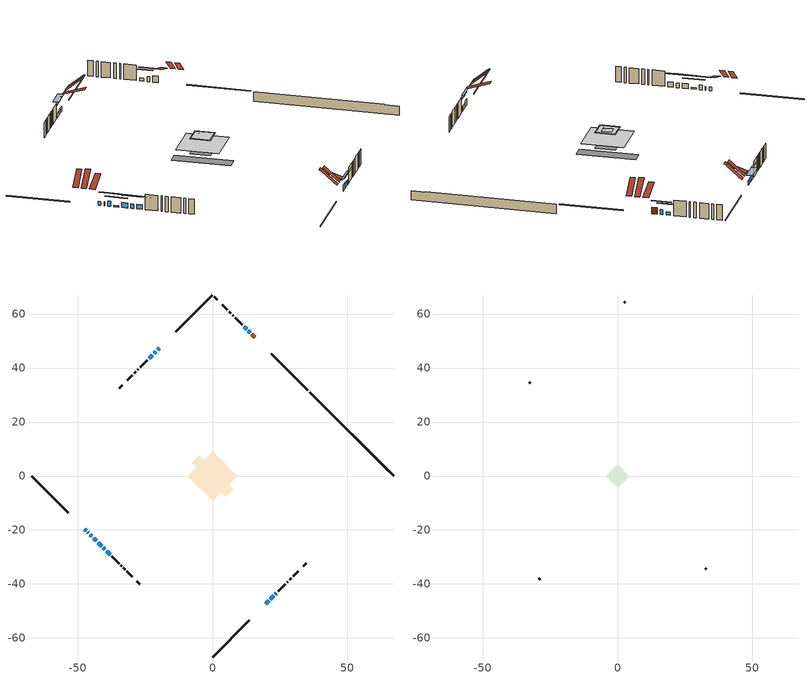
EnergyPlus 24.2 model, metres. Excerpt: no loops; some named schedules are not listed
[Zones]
conditioned space
 floor outside (Floor1 construction): -4.39,0 0,4.39 4.39,0 0,-4.39 z0.73
 floor adiabatic (AdiabaticFloorConstruction): -9.15,0 0,9.15 9.15,0 0,-9.15 z3.17
 floor foundation (Slab1 construction): -7.76,4.96 -4.96,7.76 7.76,-4.96 4.96,-7.76 z-2.26
 wall outside (RimJoist1 construction): 0,-67.06 13.62,-53.44 / -67.06,0 -53.44,-13.62 / 0,67.06 -13.62,53.44 / 35.37,31.69 21.74,45.32 z0.73:1.03
 wall outside (AdiabaticWallConstruction 1): 15.64,51.42 14.55,52.51 z0.73:2.76
 wall outside (AdiabaticWallConstruction): 13.9,53.17 13.28,53.78 / -19.73,47.34 -20.34,46.72 / 21.42,-45.64 22.65,-44.42 / -45.33,-21.73 -44.72,-22.34 / -20.99,46.07 -21.6,45.46 / -42.33,-24.73 -41.11,-25.95 z0.73:2.31; -47.34,-19.73 -46.79,-20.27 / -46.14,-20.93 -45.99,-21.08 z0.73:1.95; 12.63,54.43 11.69,55.37 z0.73:1.7; 19.73,-47.34 20.77,-46.29 z0.73:2.76; -44.06,-23 -42.99,-24.08 z0.73:1.24; -22.26,44.8 -23.48,43.58 / -40.45,-26.61 -39.84,-27.22 z0.73:2.15; 23.3,-43.76 23.66,-43.4 z0.73:2.26; -39.19,-27.87 -37.96,-29.1 z0.73:2.25
 wall outside (Wall1 construction): 24.32,-42.74 26.99,-40.07 / -37.31,-29.75 -34.63,-32.43 / -24.14,42.92 -26.81,40.25 / 11.04,56.03 8.36,58.7 z0.73:5.61
 wall outside (Wall2 construction): 27.65,-39.41 27.94,-39.13 / -33.98,-33.09 -33.69,-33.37 / -27.47,39.59 -27.75,39.31 / 7.7,59.36 7.42,59.64 z0.73:5.61
 wall outside (Wall3 construction): 28.59,-38.47 29.21,-37.85 / -33.03,-34.03 -32.41,-34.65 / -28.41,38.65 -29.03,38.03 / 6.76,60.3 6.14,60.92 z0.73:5.61
 wall outside (Wall4 construction): 29.87,-37.19 31.82,-35.25 / -31.76,-35.31 -29.81,-37.25 / -29.69,37.37 -31.64,35.43 / 5.48,61.58 3.54,63.52 z0.73:5.61
 wall outside (Wall8 construction): 33.58,-33.48 34.7,-32.36 / -28.04,-39.02 -26.93,-40.13 / -33.4,33.66 -34.52,32.55 / 1.77,65.29 0.66,66.4 z0.73:5.61
 wall foundation (FoundationWall1 construction): 36.03,31.04,-2.26 36.03,31.04,0.73 63.96,3.1,0.73 63.96,3.1,0.55 67.06,0,0.55 67.06,0,-2.26
 window (WindowConstruction): 13.89,53.17 13.28,53.78 z0.73:2.31
 window (WindowConstruction 12): -47.33,-19.73 -46.79,-20.27 z0.73:1.95
 window (WindowConstruction 13): -46.14,-20.93 -45.99,-21.07 z0.73:1.95
 window (WindowConstruction 7): 12.63,54.43 11.69,55.37 z0.73:1.7
 window (WindowConstruction 8): -19.73,47.33 -20.34,46.72 z0.73:2.31
 window (WindowConstruction 9): 19.73,-47.33 20.77,-46.29 z0.73:2.76
 window (WindowConstruction 10): 21.42,-45.64 22.64,-44.42 z0.73:2.31
 window (WindowConstruction 11): -45.33,-21.73 -44.72,-22.34 z0.73:2.31
 window (WindowConstruction 14): -44.06,-23 -42.99,-24.07 z0.73:1.24
 window (WindowConstruction 1): -20.99,46.07 -21.6,45.46 z0.73:2.31
 window (WindowConstruction 2): -22.26,44.8 -23.48,43.58 z0.73:2.15
 window (WindowConstruction 3): 23.3,-43.76 23.66,-43.4 z0.73:2.25
 window (WindowConstruction 4): -42.33,-24.73 -41.11,-25.95 z0.73:2.31
 window (WindowConstruction 5): -40.45,-26.61 -39.84,-27.22 z0.73:2.15
 window (WindowConstruction 6): -39.19,-27.88 -37.96,-29.1 z0.73:2.25
 door (Door): 15.64,51.42 14.55,52.51 z0.73:2.76
 ceiling adiabatic (AdiabaticFloorConstruction): 0,-9.15 9.15,0 0,9.15 -9.15,0 z3.17
 roof outside (Roof1 construction): 15.37,-51.69,5.61 12.02,-48.33,9.56 10.92,-49.42,9.56 14.28,-52.78,5.61; -51.69,-15.37,5.61 -48.33,-12.02,9.56 -49.42,-10.92,9.56 -52.78,-14.28,5.61; -15.37,51.69,5.61 -12.02,48.33,9.56 -10.92,49.42,9.56 -14.28,52.78,5.61; 20,47.07,5.61 16.64,43.71,9.56 17.73,42.62,9.56 21.09,45.97,5.61
attic - vented
 floor to conditioned space (Floor2 construction Reversed): -3.97,0 0,3.97 3.97,0 0,-3.97 z5.61
 floor to conditioned space (Floor3 construction Reversed): -4.39,0 0,4.39 4.39,0 0,-4.39 z5.61
 floor to conditioned space (Floor4 construction Reversed): -2.11,0 0,2.11 2.11,0 0,-2.11 z5.61
 wall outside (Wall5 construction): 32.47,-34.59 32.93,-34.14 / -29.15,-37.91 -28.7,-38.36 / -32.29,34.77 -32.75,34.32 / 2.88,64.18 2.43,64.63 z0.73:5.61
 roof outside (Roof2 construction): 17.16,-49.9,5.61 13.68,-46.41,9.71 12.55,-47.55,9.71 16.03,-51.03,5.61; -49.9,-17.16,5.61 -46.41,-13.68,9.71 -47.55,-12.55,9.71 -51.03,-16.03,5.61; -17.16,49.9,5.61 -13.68,46.41,9.71 -12.55,47.55,9.71 -16.03,51.03,5.61; 18.2,48.86,5.61 14.72,45.37,9.71 15.85,44.24,9.71 19.34,47.72,5.61
 roof outside (Roof3 construction): 19.07,-47.99,5.61 14.33,-43.25,7.84 13.08,-44.5,7.84 17.82,-49.24,5.61; -47.99,-19.07,5.61 -43.25,-14.33,7.84 -44.5,-13.08,7.84 -49.24,-17.82,5.61; -19.07,47.99,5.61 -14.33,43.25,7.84 -13.08,44.5,7.84 -17.82,49.24,5.61; 16.3,50.76,5.61 11.56,46.02,7.84 12.81,44.77,7.84 17.55,49.51,5.61
shading: 11.42,55.64 15.76,51.3 16.05,51.59 11.71,55.93 z4.95; 9.83,57.24 14.49,52.57 14.79,52.86 10.12,57.53 z4.34; -22.2,44.86 -17.86,49.2 -19.15,50.49 -23.5,46.15 z4.95; 22.63,-44.43 17.86,-49.2 18.15,-49.49 22.93,-44.72 z5.4; 24.51,-42.55 19.56,-47.5 19.85,-47.79 24.8,-42.84 z4.95; -42.85,-24.21 -47.2,-19.86 -47.49,-20.16 -43.14,-24.5 z4.95; -41.12,-25.94 -45.93,-21.13 -46.22,-21.42 -41.41,-26.23 z3.88; -23.47,43.59 -19.13,47.93 -19.42,48.23 -23.76,43.88 z4.95; -25.35,41.71 -20.39,46.67 -20.68,46.96 -25.64,42.01 z4.79; 25.53,-41.53 21.44,-45.63 21.73,-45.92 25.82,-41.82 z4.89; -39.24,-27.82 -44.2,-22.87 -44.49,-23.16 -39.53,-28.11 z4.95; -37.98,-29.08 -42.32,-24.74 -42.61,-25.03 -38.27,-29.38 z4.79; -36.1,-30.96 -41.05,-26.01 -41.34,-26.3 -36.39,-31.25 z4.89
[Building]
Building 1: Terrain=Suburbs
[Site:Location]
Ottawa Intl AP_ON: Latitude {deg}=45.32; Longitude {deg}=-75.67; Time Zone {hr}=-5; Elevation {m}=115; Keep Site Location Information=Yes
[Site:GroundTemperature:Shallow]
1.18808, -1.19398, -1.38475, -0.254337, 4.28362, 8.80044, 12.7163, 15.1969, 15.4076, 13.3901, 9.57408, 5.19582
[Site:WaterMainsTemperature]
Calculation Method=Schedule; Temperature Schedule=mains temperature schedule
[Material] Roughness=Rough; Thermal Absorptance=0.9
Name | Thickness {m} | Conductivity {W/m-K} | Density {kg/m3} | Specific Heat {J/kg-K} | Solar Absorptance | Visible Absorptance
asphalt or fiberglass shingles | 0.00635 | 0.162714 | 1121.4 | 1465.45 | 0.4 | 0.4
ceiling loosefill ins | 0.169333 | 0.0480833 | 16.02 | 1046.75 | 0.7 | 0.7
ceiling loosefill ins 1 | 0.254 | 0.0480833 | 16.02 | 1046.75 | 0.7 | 0.7
ceiling loosefill ins 2 | 0.0846667 | 0.0480833 | 16.02 | 1046.75 | 0.7 | 0.7
ceiling stud and cavity | 0.1397 | 0.132893 | 65.682 | 1177.47 | 0.7 | 0.7
ceiling stud and cavity 1 | 0.1397 | 0.0800577 | 65.682 | 1177.47 | 0.7 | 0.7
ceiling stud and cavity 2 | 0.1397 | 0.0954719 | 65.682 | 1177.47 | 0.7 | 0.7
concrete 4.0 in. | 0.1016 | 1.803125 | 2242.8 | 837.4 | 0.7 | 0.7
concrete 8.0 in. | 0.2032 | 1.803125 | 2242.8 | 837.4 | 0.7 | 0.7
door material | 0.04445 | 0.053851 | 512.64 | 1214.23 | 0.7 | 0.7
floor covering | 0.0127 | 0.0433444 | 54.468 | 1339.84 | 0.6 | 0.6
floor rigid ins; rim joist rigid ins; wall rigid ins | 0.051816 | 0.029427 | 32.04 | 1214.23 | 0.7 | 0.7
floor rigid ins 1; wall rigid ins 1 | 0.512978 | 0.029427 | 32.04 | 1214.23 | 0.7 | 0.7
floor stud and cavity | 0.1397 | 0.0893242 | 92.3553 | 1139.71 | 0.7 | 0.7
floor stud and cavity 1 | 0.1397 | 1.75129 | 37.0049 | 1207.88 | 0.7 | 0.7
furniture material conditioned space 1 | 0.1524 | 0.115458 | 640.8 | 1214.23 | 0.6 | 0.6
gypsum board | 0.0127 | 0.160291 | 801 | 837.4 | 0.6 | 0.6
osb sheathing 0.5 in. | 0.0127 | 0.115458 | 512.64 | 1214.23 | 0.7 | 0.7
osb sheathing 0.75 in. | 0.01905 | 0.115458 | 512.64 | 1214.23 | 0.7 | 0.7
osb sheathing 2.0 in. | 0.0508 | 0.115458 | 512.64 | 1214.23 | 0.7 | 0.7
rim joist stud and cavity | 0.0508 | 0.0402607 | 125.044 | 1163.47 | 0.6 | 0.6
roof stud and cavity | 0.2032 | 0.113261 | 78.34581 | 1123.46 | 0.7 | 0.7
wall stud and cavity | 0.1397 | 0.201369 | 139.0536 | 1170.24 | 0.7 | 0.7
wall stud and cavity 1 | 0.1397 | 0.340519 | 139.0536 | 1170.24 | 0.7 | 0.7
wall stud and cavity 2 | 0.1397 | 0.339064 | 139.0536 | 1170.24 | 0.7 | 0.7
wall stud and cavity 3 | 0.1397 | 0.207695 | 139.0536 | 1170.24 | 0.7 | 0.7
wall stud and cavity 4 | 0.0889 | 6.9971 | 50.32683 | 1063.81 | 0.6 | 0.6
wall stud and cavity 5 | 0.1397 | 0.361019 | 139.0536 | 1170.24 | 0.7 | 0.7
wall stud and cavity 6 | 0.0889 | 0.380278 | 52.3479 | 1209.89 | 0.7 | 0.7
wall stud and cavity 7 | 0.0889 | 0.391764 | 83.0341 | 1211.67 | 0.7 | 0.7
wood siding | 0.0254 | 0.102417 | 544.68 | 1172.36 | 0.4 | 0.4
wood siding 1 | 0.00254 | 0.102417 | 544.68 | 1172.36 | 0.4 | 0.4
wood siding 2; wood siding 3; wood siding 4 | 0.0254 | 0.102417 | 544.68 | 1172.36 | 0.7 | 0.7
[WindowMaterial:SimpleGlazingSystem]
Name | U-Factor {W/m2-K} | Solar Heat Gain Coefficient
WindowMaterial | 2.946882 | 0.59
WindowMaterial 1 | 2.21783 | 0.54
WindowMaterial 2 | 4.01605 | 0.69
WindowMaterial 3 | 2.07474 | 0.6
WindowMaterial 4 | 2.986628 | 0.52
WindowMaterial 5 | 2.98833 | 0.58
WindowMaterial 6 | 4.05466 | 0.67
WindowMaterial 7 | 6.373555 | 0.48
WindowMaterial 8 | 3.01842 | 0.46
[Construction]
AdiabaticFloorConstruction: floor stud and cavity 1, floor rigid ins 1, osb sheathing 0.75 in., floor covering
AdiabaticWallConstruction: wood siding 3, wall rigid ins 1, wall stud and cavity 6, gypsum board
AdiabaticWallConstruction 1: wood siding 4, wall rigid ins 1, wall stud and cavity 6, gypsum board
Door: door material
Floor1 construction: floor stud and cavity, floor rigid ins, osb sheathing 0.75 in., floor covering
Floor2 construction Reversed: gypsum board, ceiling stud and cavity, ceiling loosefill ins
Floor3 construction Reversed: gypsum board, ceiling stud and cavity 1, ceiling loosefill ins 1
Floor4 construction Reversed: gypsum board, ceiling stud and cavity 2, ceiling loosefill ins 2
FoundationWall1 construction: concrete 8.0 in.
furniture construction conditioned space 1: furniture material conditioned space 1
PartitionWallConstruction: gypsum board, wall stud and cavity 7, gypsum board
RimJoist1 construction: wood siding 2, rim joist rigid ins, osb sheathing 2.0 in., rim joist stud and cavity
Roof1 construction: asphalt or fiberglass shingles, osb sheathing 0.75 in., roof stud and cavity, gypsum board
Roof2 construction; Roof3 construction: asphalt or fiberglass shingles
Slab1 construction: concrete 4.0 in.
Wall1 construction: wood siding, wall rigid ins, osb sheathing 0.5 in., wall stud and cavity, gypsum board
Wall2 construction: wood siding, wall rigid ins, osb sheathing 0.5 in., wall stud and cavity 1, gypsum board
Wall3 construction: wood siding, wall rigid ins, osb sheathing 0.5 in., wall stud and cavity 2, gypsum board
Wall4 construction: wood siding, wall rigid ins, osb sheathing 0.5 in., wall stud and cavity 3, gypsum board
Wall5 construction: wood siding 1, wall stud and cavity 4
Wall8 construction: wood siding, wall rigid ins, osb sheathing 0.5 in., wall stud and cavity 5, gypsum board
WindowConstruction; WindowConstruction 1; WindowConstruction 10; WindowConstruction 11; WindowConstruction 4; WindowConstruction 8: WindowMaterial
WindowConstruction 12: WindowMaterial 6
WindowConstruction 13: WindowMaterial 7
WindowConstruction 14: WindowMaterial 8
WindowConstruction 2; WindowConstruction 5: WindowMaterial 1
WindowConstruction 3: WindowMaterial 2
WindowConstruction 6: WindowMaterial 3
WindowConstruction 7: WindowMaterial 4
WindowConstruction 9: WindowMaterial 5
[Zone] Multiplier=1; Part of Total Floor Area=Yes
Name | Volume {m3}
attic - vented | 58.9334
conditioned space | 662.4
[Space]
Name | Zone | Volume {m3}
attic - vented 1 | attic - vented | 58.9334
conditioned space 1 | conditioned space | 662.4
[ZoneInfiltration:EffectiveLeakageArea]
infil attic - vented 1: Zone or Space=attic - vented 1; Schedule=Always On Discrete; Effective Air Leakage Area {cm2}=3325.05; Stack Coefficient=0.000624594; Wind Coefficient=1.68857e-05
[ZoneMixing]
whole house fan mix: Zone or Space=attic - vented; Schedule=Always On Continuous; Design Flow Rate Calculation Method=Flow/Zone; Design Flow Rate {m3/s}=0; Source Zone or Space=conditioned space
[SurfaceProperty:ExposedFoundationPerimeter]
Slab1: Exposed Perimeter Calculation Method=TotalExposedPerimeter; Total Exposed Perimeter {m}=43.892
[InternalMass] Zone or ZoneList=conditioned space; Space or SpaceList=conditioned space 1
Name | Construction | Surface Area {m2}
furniture mass conditioned space 1 | furniture construction conditioned space 1 | 110.848
partition wall mass | PartitionWallConstruction | 277.12
[Lights]
interior lighting: Zone or ZoneList or Space or SpaceList=conditioned space 1; Schedule=interior lighting schedule; Design Level Calculation Method=LightingLevel; Lighting Level {W}=343.2; Return Air Fraction=0; Fraction Radiant=0.6; Fraction Visible=0.2; Fraction Replaceable=1
[People]
occupants: Zone or ZoneList or Space or SpaceList=conditioned space 1; Number of People Schedule=occupants schedule; Number of People Calculation Method=People; Number of People=3; Fraction Radiant=0.314171; Sensible Heat Fraction=0.56303; Activity Level Schedule=occupants activity schedule; Carbon Dioxide Generation Rate {m3/s-W}=0; Enable ASHRAE 55 Comfort Warnings=No; Mean Radiant Temperature Calculation Type=EnclosureAveraged
[ElectricEquipment] Zone or ZoneList or Space or SpaceList=conditioned space 1; Design Level Calculation Method=EquipmentLevel
Name | Schedule | Design Level {W} | Fraction Latent | Fraction Radiant | Fraction Lost
clothes dryer | clothes dryer schedule | 140.772 | 0.015 | 0.081 | 0.85
clothes washer | clothes washer schedule | 32.1985 | 0.03 | 0.162 | 0.7
cooking range | cooking range schedule | 215.147 | 0.08 | 0.432 | 0.2
dishwasher | dishwasher schedule | 66.8632 | 0.3 | 0.18 | 0.4
fridge | fridge schedule | 72.9452 | 0 | 0.6 | 0
mech vent house fan | mech vent house fan schedule | 0 | 0 | 0 | 1
mech vent house fan cfis | mech vent house fan cfis schedule | 0 | 0 | 0 | 0
misc plug loads | misc plug loads schedule | 494.7 | 0.045 | 0.513 | 0.1
whole house fan | Always On Discrete | 0 | 0 | 0 | 1
[OtherEquipment] Zone or ZoneList or Space or SpaceList=conditioned space 1; Design Level Calculation Method=EquipmentLevel
Name | Fuel Type | Schedule | Design Level {W} | Fraction Latent | Fraction Radiant | Fraction Lost
clothes dryer 1 | Electricity | clothes dryer schedule | 0 | 0.015 | 0.081 | 0.85
cooking range 1 | Electricity | cooking range schedule | 0 | 0.08 | 0.432 | 0.2
general water use latent | None | general water use schedule | 62.594 | 1 | 0 | 0
general water use sensible | None | general water use schedule | -61.6891 | 0 | 0.6 | 0
mech vent house fan latent load | None | Always On Discrete | 0 | 1 | 0 | 0
mech vent house fan sensible load | None | Always On Discrete | 0 | 0 | 0 | 0
water heater energy adjustment1 | Electricity | Always On Discrete | 0.01 | 0 | 0 | 1
[ZoneInfiltration:DesignFlowRate] Zone or ZoneList or Space or SpaceList=conditioned space 1; Schedule=Always On Discrete; Design Flow Rate Calculation Method=Flow/Zone; Design Flow Rate {m3/s}=0
infil flow; natural vent flow; whole house fan flow
[Foundation:Kiva]
Foundation Kiva 1: Initial Indoor Air Temperature {C}=18; Wall Height Above Grade {m}=0.729996; Wall Depth Below Slab {m}=0.2032
[Foundation:Kiva:Settings]
Soil Conductivity {W/m-K}=0.849921; Soil Density {kg/m3}=1842.3; Soil Specific Heat {J/kg-K}=418.7; Ground Solar Absorptivity=0.9; Ground Thermal Absorptivity=0.9; Ground Surface Roughness {m}=0.03; Far-Field Width {m}=40; Deep-Ground Boundary Condition=ZeroFlux; Deep-Ground Depth {m}=40; Minimum Cell Dimension {m}=0.2; Maximum Cell Growth Coefficient=3; Simulation Timestep=Timestep
[Exterior:Lights]
exterior lighting: Schedule=exterior lighting schedule; Design Level {W}=75.6
[Schedule:Constant]
Name | Hourly Value
Always On Continuous; mech vent house fan schedule; mech vent house fan cfis schedule; Always On Discrete | 1
occupants activity schedule | 117.228
fridge schedule | 0
[Schedule:Week:Daily]
interior lighting schedule Week Rule - Jan1-Jan27: interior lighting schedule day, interior lighting schedule day, interior lighting schedule day, interior lighting schedule day, interior lighting schedule day, interior lighting schedule day, interior lighting schedule day, interior lighting schedule default day, interior lighting schedule default day, interior lighting schedule default day, interior lighting schedule default day, interior lighting schedule default day
interior lighting schedule Week Rule - Jan28-Feb3: interior lighting schedule day, interior lighting schedule day, interior lighting schedule day, interior lighting schedule day, interior lighting schedule day 1, interior lighting schedule day 1, interior lighting schedule day 1, interior lighting schedule default day, interior lighting schedule default day, interior lighting schedule default day, interior lighting schedule default day, interior lighting schedule default day
interior lighting schedule Week Rule - Feb4-Feb24: interior lighting schedule day 1, interior lighting schedule day 1, interior lighting schedule day 1, interior lighting schedule day 1, interior lighting schedule day 1, interior lighting schedule day 1, interior lighting schedule day 1, interior lighting schedule default day, interior lighting schedule default day, interior lighting schedule default day, interior lighting schedule default day, interior lighting schedule default day
interior lighting schedule Week Rule - Feb25-Mar3: interior lighting schedule day 1, interior lighting schedule day 1, interior lighting schedule day 1, interior lighting schedule day 1, interior lighting schedule day 2, interior lighting schedule day 2, interior lighting schedule day 2, interior lighting schedule default day, interior lighting schedule default day, interior lighting schedule default day, interior lighting schedule default day, interior lighting schedule default day
interior lighting schedule Week Rule - Mar4-Mar31: interior lighting schedule day 2, interior lighting schedule day 2, interior lighting schedule day 2, interior lighting schedule day 2, interior lighting schedule day 2, interior lighting schedule day 2, interior lighting schedule day 2, interior lighting schedule default day, interior lighting schedule default day, interior lighting schedule default day, interior lighting schedule default day, interior lighting schedule default day
interior lighting schedule Week Rule - Apr1-Apr28: interior lighting schedule day 3, interior lighting schedule day 3, interior lighting schedule day 3, interior lighting schedule day 3, interior lighting schedule day 3, interior lighting schedule day 3, interior lighting schedule day 3, interior lighting schedule default day, interior lighting schedule default day, interior lighting schedule default day, interior lighting schedule default day, interior lighting schedule default day
interior lighting schedule Week Rule - Apr29-May5: interior lighting schedule day 3, interior lighting schedule day 3, interior lighting schedule day 4, interior lighting schedule day 4, interior lighting schedule day 4, interior lighting schedule day 4, interior lighting schedule day 4, interior lighting schedule default day, interior lighting schedule default day, interior lighting schedule default day, interior lighting schedule default day, interior lighting schedule default day
interior lighting schedule Week Rule - May6-May26: interior lighting schedule day 4, interior lighting schedule day 4, interior lighting schedule day 4, interior lighting schedule day 4, interior lighting schedule day 4, interior lighting schedule day 4, interior lighting schedule day 4, interior lighting schedule default day, interior lighting schedule default day, interior lighting schedule default day, interior lighting schedule default day, interior lighting schedule default day
interior lighting schedule Week Rule - May27-Jun2: interior lighting schedule day 4, interior lighting schedule day 4, interior lighting schedule day 4, interior lighting schedule day 4, interior lighting schedule day 4, interior lighting schedule day 5, interior lighting schedule day 5, interior lighting schedule default day, interior lighting schedule default day, interior lighting schedule default day, interior lighting schedule default day, interior lighting schedule default day
interior lighting schedule Week Rule - Jun3-Jun30: interior lighting schedule day 5, interior lighting schedule day 5, interior lighting schedule day 5, interior lighting schedule day 5, interior lighting schedule day 5, interior lighting schedule day 5, interior lighting schedule day 5, interior lighting schedule default day, interior lighting schedule default day, interior lighting schedule default day, interior lighting schedule default day, interior lighting schedule default day
interior lighting schedule Week Rule - Jul1-Jul28: interior lighting schedule day 6, interior lighting schedule day 6, interior lighting schedule day 6, interior lighting schedule day 6, interior lighting schedule day 6, interior lighting schedule day 6, interior lighting schedule day 6, interior lighting schedule default day, interior lighting schedule default day, interior lighting schedule default day, interior lighting schedule default day, interior lighting schedule default day
interior lighting schedule Week Rule - Jul29-Aug4: interior lighting schedule day 6, interior lighting schedule day 6, interior lighting schedule day 6, interior lighting schedule day 7, interior lighting schedule day 7, interior lighting schedule day 7, interior lighting schedule day 7, interior lighting schedule default day, interior lighting schedule default day, interior lighting schedule default day, interior lighting schedule default day, interior lighting schedule default day
interior lighting schedule Week Rule - Aug5-Aug25: interior lighting schedule day 7, interior lighting schedule day 7, interior lighting schedule day 7, interior lighting schedule day 7, interior lighting schedule day 7, interior lighting schedule day 7, interior lighting schedule day 7, interior lighting schedule default day, interior lighting schedule default day, interior lighting schedule default day, interior lighting schedule default day, interior lighting schedule default day
interior lighting schedule Week Rule - Aug26-Sep1: interior lighting schedule day 7, interior lighting schedule day 7, interior lighting schedule day 7, interior lighting schedule day 7, interior lighting schedule day 7, interior lighting schedule day 7, interior lighting schedule day 8, interior lighting schedule default day, interior lighting schedule default day, interior lighting schedule default day, interior lighting schedule default day, interior lighting schedule default day
interior lighting schedule Week Rule - Sep2-Sep29: interior lighting schedule day 8, interior lighting schedule day 8, interior lighting schedule day 8, interior lighting schedule day 8, interior lighting schedule day 8, interior lighting schedule day 8, interior lighting schedule day 8, interior lighting schedule default day, interior lighting schedule default day, interior lighting schedule default day, interior lighting schedule default day, interior lighting schedule default day
interior lighting schedule Week Rule - Sep30-Oct6: interior lighting schedule day 8, interior lighting schedule day 9, interior lighting schedule day 9, interior lighting schedule day 9, interior lighting schedule day 9, interior lighting schedule day 9, interior lighting schedule day 9, interior lighting schedule default day, interior lighting schedule default day, interior lighting schedule default day, interior lighting schedule default day, interior lighting schedule default day
interior lighting schedule Week Rule - Oct7-Oct27: interior lighting schedule day 9, interior lighting schedule day 9, interior lighting schedule day 9, interior lighting schedule day 9, interior lighting schedule day 9, interior lighting schedule day 9, interior lighting schedule day 9, interior lighting schedule default day, interior lighting schedule default day, interior lighting schedule default day, interior lighting schedule default day, interior lighting schedule default day
interior lighting schedule Week Rule - Oct28-Nov3: interior lighting schedule day 9, interior lighting schedule day 9, interior lighting schedule day 9, interior lighting schedule day 9, interior lighting schedule day 10, interior lighting schedule day 10, interior lighting schedule day 10, interior lighting schedule default day, interior lighting schedule default day, interior lighting schedule default day, interior lighting schedule default day, interior lighting schedule default day
interior lighting schedule Week Rule - Nov4-Nov24: interior lighting schedule day 10, interior lighting schedule day 10, interior lighting schedule day 10, interior lighting schedule day 10, interior lighting schedule day 10, interior lighting schedule day 10, interior lighting schedule day 10, interior lighting schedule default day, interior lighting schedule default day, interior lighting schedule default day, interior lighting schedule default day, interior lighting schedule default day
interior lighting schedule Week Rule - Nov25-Dec1: interior lighting schedule day 10, interior lighting schedule day 10, interior lighting schedule day 10, interior lighting schedule day 10, interior lighting schedule day 10, interior lighting schedule day 10, interior lighting schedule day 11, interior lighting schedule default day, interior lighting schedule default day, interior lighting schedule default day, interior lighting schedule default day, interior lighting schedule default day
interior lighting schedule Week Rule - Dec2-Dec31: interior lighting schedule day 11, interior lighting schedule day 11, interior lighting schedule day 11, interior lighting schedule day 11, interior lighting schedule day 11, interior lighting schedule day 11, interior lighting schedule day 11, interior lighting schedule default day, interior lighting schedule default day, interior lighting schedule default day, interior lighting schedule default day, interior lighting schedule default day
occupants schedule Week Rule - Jan1-Dec31: occupants schedule day, occupants schedule day, occupants schedule day, occupants schedule day, occupants schedule day, occupants schedule day, occupants schedule day, occupants schedule default day, occupants schedule default day, occupants schedule default day, occupants schedule default day, occupants schedule default day
clothes dryer schedule Week Rule - Jan1-Dec31: clothes dryer schedule day, clothes dryer schedule day, clothes dryer schedule day, clothes dryer schedule day, clothes dryer schedule day, clothes dryer schedule day, clothes dryer schedule day, clothes dryer schedule default day, clothes dryer schedule default day, clothes dryer schedule default day, clothes dryer schedule default day, clothes dryer schedule default day
clothes washer schedule Week Rule - Jan1-Dec31: clothes washer schedule day, clothes washer schedule day, clothes washer schedule day, clothes washer schedule day, clothes washer schedule day, clothes washer schedule day, clothes washer schedule day, clothes washer schedule default day, clothes washer schedule default day, clothes washer schedule default day, clothes washer schedule default day, clothes washer schedule default day
cooking range schedule Week Rule - Jan1-Dec31: cooking range schedule day, cooking range schedule day, cooking range schedule day, cooking range schedule day, cooking range schedule day, cooking range schedule day, cooking range schedule day, cooking range schedule default day, cooking range schedule default day, cooking range schedule default day, cooking range schedule default day, cooking range schedule default day
dishwasher schedule Week Rule - Jan1-Dec31: dishwasher schedule day, dishwasher schedule day, dishwasher schedule day, dishwasher schedule day, dishwasher schedule day, dishwasher schedule day, dishwasher schedule day, dishwasher schedule default day, dishwasher schedule default day, dishwasher schedule default day, dishwasher schedule default day, dishwasher schedule default day
misc plug loads schedule Week Rule - Jan1-Dec31: misc plug loads schedule day, misc plug loads schedule day, misc plug loads schedule day, misc plug loads schedule day, misc plug loads schedule day, misc plug loads schedule day, misc plug loads schedule day, misc plug loads schedule default day, misc plug loads schedule default day, misc plug loads schedule default day, misc plug loads schedule default day, misc plug loads schedule default day
general water use schedule Week Rule - Jan1-Dec31: general water use schedule day, general water use schedule day, general water use schedule day, general water use schedule day, general water use schedule day, general water use schedule day, general water use schedule day, general water use schedule default day, general water use schedule default day, general water use schedule default day, general water use schedule default day, general water use schedule default day
exterior lighting schedule Week Rule - Jan1-Jan27: exterior lighting schedule day, exterior lighting schedule day, exterior lighting schedule day, exterior lighting schedule day, exterior lighting schedule day, exterior lighting schedule day, exterior lighting schedule day, exterior lighting schedule default day, exterior lighting schedule default day, exterior lighting schedule default day, exterior lighting schedule default day, exterior lighting schedule default day
exterior lighting schedule Week Rule - Jan28-Feb3: exterior lighting schedule day, exterior lighting schedule day, exterior lighting schedule day, exterior lighting schedule day, exterior lighting schedule day 1, exterior lighting schedule day 1, exterior lighting schedule day 1, exterior lighting schedule default day, exterior lighting schedule default day, exterior lighting schedule default day, exterior lighting schedule default day, exterior lighting schedule default day
exterior lighting schedule Week Rule - Feb4-Feb24: exterior lighting schedule day 1, exterior lighting schedule day 1, exterior lighting schedule day 1, exterior lighting schedule day 1, exterior lighting schedule day 1, exterior lighting schedule day 1, exterior lighting schedule day 1, exterior lighting schedule default day, exterior lighting schedule default day, exterior lighting schedule default day, exterior lighting schedule default day, exterior lighting schedule default day
exterior lighting schedule Week Rule - Feb25-Mar3: exterior lighting schedule day 1, exterior lighting schedule day 1, exterior lighting schedule day 1, exterior lighting schedule day 1, exterior lighting schedule day 2, exterior lighting schedule day 2, exterior lighting schedule day 2, exterior lighting schedule default day, exterior lighting schedule default day, exterior lighting schedule default day, exterior lighting schedule default day, exterior lighting schedule default day
exterior lighting schedule Week Rule - Mar4-Mar31: exterior lighting schedule day 2, exterior lighting schedule day 2, exterior lighting schedule day 2, exterior lighting schedule day 2, exterior lighting schedule day 2, exterior lighting schedule day 2, exterior lighting schedule day 2, exterior lighting schedule default day, exterior lighting schedule default day, exterior lighting schedule default day, exterior lighting schedule default day, exterior lighting schedule default day
exterior lighting schedule Week Rule - Apr1-Apr28: exterior lighting schedule day 3, exterior lighting schedule day 3, exterior lighting schedule day 3, exterior lighting schedule day 3, exterior lighting schedule day 3, exterior lighting schedule day 3, exterior lighting schedule day 3, exterior lighting schedule default day, exterior lighting schedule default day, exterior lighting schedule default day, exterior lighting schedule default day, exterior lighting schedule default day
exterior lighting schedule Week Rule - Apr29-May5: exterior lighting schedule day 3, exterior lighting schedule day 3, exterior lighting schedule day 4, exterior lighting schedule day 4, exterior lighting schedule day 4, exterior lighting schedule day 4, exterior lighting schedule day 4, exterior lighting schedule default day, exterior lighting schedule default day, exterior lighting schedule default day, exterior lighting schedule default day, exterior lighting schedule default day
exterior lighting schedule Week Rule - May6-May26: exterior lighting schedule day 4, exterior lighting schedule day 4, exterior lighting schedule day 4, exterior lighting schedule day 4, exterior lighting schedule day 4, exterior lighting schedule day 4, exterior lighting schedule day 4, exterior lighting schedule default day, exterior lighting schedule default day, exterior lighting schedule default day, exterior lighting schedule default day, exterior lighting schedule default day
exterior lighting schedule Week Rule - May27-Jun2: exterior lighting schedule day 4, exterior lighting schedule day 4, exterior lighting schedule day 4, exterior lighting schedule day 4, exterior lighting schedule day 4, exterior lighting schedule day 5, exterior lighting schedule day 5, exterior lighting schedule default day, exterior lighting schedule default day, exterior lighting schedule default day, exterior lighting schedule default day, exterior lighting schedule default day
exterior lighting schedule Week Rule - Jun3-Jun30: exterior lighting schedule day 5, exterior lighting schedule day 5, exterior lighting schedule day 5, exterior lighting schedule day 5, exterior lighting schedule day 5, exterior lighting schedule day 5, exterior lighting schedule day 5, exterior lighting schedule default day, exterior lighting schedule default day, exterior lighting schedule default day, exterior lighting schedule default day, exterior lighting schedule default day
exterior lighting schedule Week Rule - Jul1-Jul28: exterior lighting schedule day 6, exterior lighting schedule day 6, exterior lighting schedule day 6, exterior lighting schedule day 6, exterior lighting schedule day 6, exterior lighting schedule day 6, exterior lighting schedule day 6, exterior lighting schedule default day, exterior lighting schedule default day, exterior lighting schedule default day, exterior lighting schedule default day, exterior lighting schedule default day
[Schedule:Year]
interior lighting schedule: interior lighting schedule Week Rule - Jan1-Jan27, 1, 1, 1, 27, interior lighting schedule Week Rule - Jan28-Feb3, 1, 28, 2, 3, interior lighting schedule Week Rule - Feb4-Feb24, 2, 4, 2, 24, interior lighting schedule Week Rule - Feb25-Mar3, 2, 25, 3, 3, interior lighting schedule Week Rule - Mar4-Mar31, 3, 4, 3, 31, interior lighting schedule Week Rule - Apr1-Apr28, 4, 1, 4, 28, interior lighting schedule Week Rule - Apr29-May5, 4, 29, 5, 5, interior lighting schedule Week Rule - May6-May26, 5, 6, 5, 26, interior lighting schedule Week Rule - May27-Jun2, 5, 27, 6, 2, interior lighting schedule Week Rule - Jun3-Jun30, 6, 3, 6, 30, interior lighting schedule Week Rule - Jul1-Jul28, 7, 1, 7, 28, interior lighting schedule Week Rule - Jul29-Aug4, 7, 29, 8, 4, interior lighting schedule Week Rule - Aug5-Aug25, 8, 5, 8, 25, interior lighting schedule Week Rule - Aug26-Sep1, 8, 26, 9, 1, interior lighting schedule Week Rule - Sep2-Sep29, 9, 2, 9, 29, interior lighting schedule Week Rule - Sep30-Oct6, 9, 30, 10, 6, interior lighting schedule Week Rule - Oct7-Oct27, 10, 7, 10, 27, interior lighting schedule Week Rule - Oct28-Nov3, 10, 28, 11, 3, interior lighting schedule Week Rule - Nov4-Nov24, 11, 4, 11, 24, interior lighting schedule Week Rule - Nov25-Dec1, 11, 25, 12, 1, interior lighting schedule Week Rule - Dec2-Dec31, 12, 2, 12, 31
occupants schedule: occupants schedule Week Rule - Jan1-Dec31, 1, 1, 12, 31
clothes dryer schedule: clothes dryer schedule Week Rule - Jan1-Dec31, 1, 1, 12, 31
clothes washer schedule: clothes washer schedule Week Rule - Jan1-Dec31, 1, 1, 12, 31
cooking range schedule: cooking range schedule Week Rule - Jan1-Dec31, 1, 1, 12, 31
dishwasher schedule: dishwasher schedule Week Rule - Jan1-Dec31, 1, 1, 12, 31
misc plug loads schedule: misc plug loads schedule Week Rule - Jan1-Dec31, 1, 1, 12, 31
general water use schedule: general water use schedule Week Rule - Jan1-Dec31, 1, 1, 12, 31
exterior lighting schedule: exterior lighting schedule Week Rule - Jan1-Jan27, 1, 1, 1, 27, exterior lighting schedule Week Rule - Jan28-Feb3, 1, 28, 2, 3, exterior lighting schedule Week Rule - Feb4-Feb24, 2, 4, 2, 24, exterior lighting schedule Week Rule - Feb25-Mar3, 2, 25, 3, 3, exterior lighting schedule Week Rule - Mar4-Mar31, 3, 4, 3, 31, exterior lighting schedule Week Rule - Apr1-Apr28, 4, 1, 4, 28, exterior lighting schedule Week Rule - Apr29-May5, 4, 29, 5, 5, exterior lighting schedule Week Rule - May6-May26, 5, 6, 5, 26, exterior lighting schedule Week Rule - May27-Jun2, 5, 27, 6, 2, exterior lighting schedule Week Rule - Jun3-Jun30, 6, 3, 6, 30, exterior lighting schedule Week Rule - Jul1-Jul28, 7, 1, 7, 28, exterior lighting schedule Week Rule - Jul29-Aug4, 7, 29, 8, 4, exterior lighting schedule Week Rule - Aug5-Aug25, 8, 5, 8, 25, exterior lighting schedule Week Rule - Aug26-Sep1, 8, 26, 9, 1, exterior lighting schedule Week Rule - Sep2-Sep29, 9, 2, 9, 29, exterior lighting schedule Week Rule - Sep30-Oct6, 9, 30, 10, 6, exterior lighting schedule Week Rule - Oct7-Oct27, 10, 7, 10, 27, exterior lighting schedule Week Rule - Oct28-Nov3, 10, 28, 11, 3, exterior lighting schedule Week Rule - Nov4-Nov24, 11, 4, 11, 24, exterior lighting schedule Week Rule - Nov25-Dec1, 11, 25, 12, 1, exterior lighting schedule Week Rule - Dec2-Dec31, 12, 2, 12, 31
[Schedule:Compact]
mains temperature schedule: Through: 01/01, For: AllDays, Until: 24:00, 5.98056, Through: 01/02, For: AllDays, Until: 24:00, 5.90111, Through: 01/03, For: AllDays, Until: 24:00, 5.82222, Through: 01/04, For: AllDays, Until: 24:00, 5.74556, Through: 01/05, For: AllDays, Until: 24:00, 5.66944, Through: 01/06, For: AllDays, Until: 24:00, 5.595, Through: 01/07, For: AllDays, Until: 24:00, 5.52222, Through: 01/08, For: AllDays, Until: 24:00, 5.45, Through: 01/09, For: AllDays, Until: 24:00, 5.38, Through: 01/10, For: AllDays, Until: 24:00, 5.31111, Through: 01/11, For: AllDays, Until: 24:00, 5.24333, Through: 01/12, For: AllDays, Until: 24:00, 5.17778, Through: 01/13, For: AllDays, Until: 24:00, 5.11333, Through: 01/14, For: AllDays, Until: 24:00, 5.05, Through: 01/15, For: AllDays, Until: 24:00, 4.98833, Through: 01/16, For: AllDays, Until: 24:00, 4.92889, Through: 01/17, For: AllDays, Until: 24:00, 4.87, Through: 01/18, For: AllDays, Until: 24:00, 4.81333, Through: 01/19, For: AllDays, Until: 24:00, 4.75833, Through: 01/20, For: AllDays, Until: 24:00, 4.70444, Through: 01/21, For: AllDays, Until: 24:00, 4.65278, Through: 01/22, For: AllDays, Until: 24:00, 4.60222, Through: 01/23, For: AllDays, Until: 24:00, 4.55333, Through: 01/24, For: AllDays, Until: 24:00, 4.50667, Through: 01/25, For: AllDays, Until: 24:00, 4.46111, Through: 01/26, For: AllDays, Until: 24:00, 4.41722, Through: 01/27, For: AllDays, Until: 24:00, 4.37556, Through: 01/28, For: AllDays, Until: 24:00, 4.335, Through: 01/29, For: AllDays, Until: 24:00, 4.29667, Through: 01/30, For: AllDays, Until: 24:00, 4.26, Through: 01/31, For: AllDays, Until: 24:00, 4.225, Through: 02/01, For: AllDays, Until: 24:00, 4.19167, Through: 02/02, For: AllDays, Until: 24:00, 4.16, Through: 02/03, For: AllDays, Until: 24:00, 4.13056, Through: 02/04, For: AllDays, Until: 24:00, 4.10278, Through: 02/05, For: AllDays, Until: 24:00, 4.07667, Through: 02/06, For: AllDays, Until: 24:00, 4.05222, Through: 02/07, For: AllDays, Until: 24:00, 4.03, Through: 02/08, For: AllDays, Until: 24:00, 4.00889, Through: 02/09, For: AllDays, Until: 24:00, 3.99056, Through: 02/10, For: AllDays, Until: 24:00, 3.97333, Through: 02/11, For: AllDays, Until: 24:00, 3.95833, Through: 02/12, For: AllDays, Until: 24:00, 3.945, Through: 02/13, For: AllDays, Until: 24:00, 3.93333, Through: 02/14, For: AllDays, Until: 24:00, 3.92389, Through: 02/15, For: AllDays, Until: 24:00, 3.91611, Through: 02/16, For: AllDays, Until: 24:00, 3.91, Through: 02/17, For: AllDays, Until: 24:00, 3.90611, Through: 02/18, For: AllDays, Until: 24:00, 3.90389, Through: 02/19, For: AllDays, Until: 24:00, 3.90389, Through: 02/20, For: AllDays, Until: 24:00, 3.905, Through: 02/21, For: AllDays, Until: 24:00, 3.90889, Through: 02/22, For: AllDays, Until: 24:00, 3.91389, Through: 02/23, For: AllDays, Until: 24:00, 3.92111, Through: 02/24, For: AllDays, Until: 24:00, 3.93, Through: 02/25, For: AllDays, Until: 24:00, 3.94056, Through: 02/26, For: AllDays, Until: 24:00, 3.95333, Through: 02/27, For: AllDays, Until: 24:00, 3.96778, Through: 02/28, For: AllDays, Until: 24:00, 3.98444, Through: 03/01, For: AllDays, Until: 24:00, 4.00278, Through: 03/02, For: AllDays, Until: 24:00, 4.02278, Through: 03/03, For: AllDays, Until: 24:00, 4.04444, Through: 03/04, For: AllDays, Until: 24:00, 4.06833, Through: 03/05, For: AllDays, Until: 24:00, 4.09389, Through: 03/06, For: AllDays, Until: 24:00, 4.12111, Through: 03/07, For: AllDays, Until: 24:00, 4.15, Through: 03/08, For: AllDays, Until: 24:00, 4.18111, Through: 03/09, For: AllDays, Until: 24:00, 4.21333, Through: 03/10, For: AllDays, Until: 24:00, 4.24778, Through: 03/11, For: AllDays, Until: 24:00, 4.28389, Through: 03/12, For: AllDays, Until: 24:00, 4.32222, Through: 03/13, For: AllDays, Until: 24:00, 4.36167, Through: 03/14, For: AllDays, Until: 24:00, 4.40333, Through: 03/15, For: AllDays, Until: 24:00, 4.44611, Through: 03/16, For: AllDays, Until: 24:00, 4.49111, Through: 03/17, For: AllDays, Until: 24:00, 4.53722, Through: 03/18, For: AllDays, Until: 24:00, 4.58556, Through: 03/19, For: AllDays, Until: 24:00, 4.63556, Through: 03/20, For: AllDays, Until: 24:00, 4.68667, Through: 03/21, For: AllDays, Until: 24:00, 4.74, Through: 03/22, For: AllDays, Until: 24:00, 4.79444, Through: 03/23, For: AllDays, Until: 24:00, 4.85111, Through: 03/24, For: AllDays, Until: 24:00, 4.90889, Through: 03/25, For: AllDays, Until: 24:00, 4.96833, Through: 03/26, For: AllDays, Until: 24:00, 5.02944, Through: 03/27, For: AllDays, Until: 24:00, 5.09167, Through: 03/28, For: AllDays, Until: 24:00, 5.15556, Through: 03/29, For: AllDays, Until: 24:00, 5.22111, Through: 03/30, For: AllDays, Until: 24:00, 5.28833, Through: 03/31, For: AllDays, Until: 24:00, 5.35667, Through: 04/01, For: AllDays, Until: 24:00, 5.42667, Through: 04/02, For: AllDays, Until: 24:00, 5.49778, Through: 04/03, For: AllDays, Until: 24:00, 5.57056, Through: 04/04, For: AllDays, Until: 24:00, 5.64444, Through: 04/05, For: AllDays, Until: 24:00, 5.71944, Through: 04/06, For: AllDays, Until: 24:00, 5.79611, Through: 04/07, For: AllDays, Until: 24:00, 5.87444, Through: 04/08, For: AllDays, Until: 24:00, 5.95389, Through: 04/09, For: AllDays, Until: 24:00, 6.03389, Through: 04/10, For: AllDays, Until: 24:00, 6.11611, Through: 04/11, For: AllDays, Until: 24:00, 6.19889, Through: 04/12, For: AllDays, Until: 24:00, 6.28278, Through: 04/13, For: AllDays, Until: 24:00, 6.36833, Through: 04/14, For: AllDays, Until: 24:00, 6.45444, Through: 04/15, For: AllDays, Until: 24:00, 6.54222, Through: 04/16, For: AllDays, Until: 24:00, 6.63056, Through: 04/17, For: AllDays, Until: 24:00, 6.72056, Through: 04/18, For: AllDays, Until: 24:00, 6.81111, Through: 04/19, For: AllDays, Until: 24:00, 6.90278, Through: 04/20, For: AllDays, Until: 24:00, 6.99556, Through: 04/21, For: AllDays, Until: 24:00, 7.08889, Through: 04/22, For: AllDays, Until: 24:00, 7.18333, Through: 04/23, For: AllDays, Until: 24:00, 7.27889, Through: 04/24, For: AllDays, Until: 24:00, 7.375, Through: 04/25, For: AllDays, Until: 24:00, 7.47222, Through: 04/26, For: AllDays, Until: 24:00, 7.57, Through: 04/27, For: AllDays, Until: 24:00, 7.66889, Through: 04/28, For: AllDays, Until: 24:00, 7.76833, Through: 04/29, For: AllDays, Until: 24:00, 7.86833, Through: 04/30, For: AllDays, Until: 24:00, 7.96889, Through: 05/01, For: AllDays, Until: 24:00, 8.07056, Through: 05/02, For: AllDays, Until: 24:00, 8.17278, Through: 05/03, For: AllDays, Until: 24:00, 8.275, Through: 05/04, For: AllDays, Until: 24:00, 8.37833, Through: 05/05, For: AllDays, Until: 24:00, 8.48222, Through: 05/06, For: AllDays, Until: 24:00, 8.58667, Through: 05/07, For: AllDays, Until: 24:00, 8.69111, Through: 05/08, For: AllDays, Until: 24:00, 8.79667, Through: 05/09, For: AllDays, Until: 24:00, 8.90222, Through: 05/10, For: AllDays, Until: 24:00, 9.00833, Through: 05/11, For: AllDays, Until: 24:00, 9.11444, Through: 05/12, For: AllDays, Until: 24:00, 9.22111, Through: 05/13, For: AllDays, Until: 24:00, 9.32778, Through: 05/14, For: AllDays, Until: 24:00, 9.435, Through: 05/15, For: AllDays, Until: 24:00, 9.54278, Through: 05/16, For: AllDays, Until: 24:00, 9.65, Through: 05/17, For: AllDays, Until: 24:00, 9.75778, Through: 05/18, For: AllDays, Until: 24:00, 9.86611, Through: 05/19, For: AllDays, Until: 24:00, 9.97389, Through: 05/20, For: AllDays, Until: 24:00, 10.0822, Through: 05/21, For: AllDays, Until: 24:00, 10.19, Through: 05/22, For: AllDays, Until: 24:00, 10.2983, Through: 05/23, For: AllDays, Until: 24:00, 10.4061, Through: 05/24, For: AllDays, Until: 24:00, 10.5139, Through: 05/25, For: AllDays, Until: 24:00, 10.6222, Through: 05/26, For: AllDays, Until: 24:00, 10.73, Through: 05/27, For: AllDays, Until: 24:00, 10.8372, Through: 05/28, For: AllDays, Until: 24:00, 10.945, Through: 05/29, For: AllDays, Until: 24:00, 11.0517, Through: 05/30, For: AllDays, Until: 24:00, 11.1589, Through: 05/31, For: AllDays, Until: 24:00, 11.2656, Through: 06/01, For: AllDays, Until: 24:00, 11.3717, Through: 06/02, For: AllDays, Until: 24:00, 11.4778, Through: 06/03, For: AllDays, Until: 24:00, 11.5833, Through: 06/04, For: AllDays, Until: 24:00, 11.6883, Through: 06/05, For: AllDays, Until: 24:00, 11.7933, Through: 06/06, For: AllDays, Until: 24:00, 11.8972, Through: 06/07, For: AllDays, Until: 24:00, 12.0011, Through: 06/08, For: AllDays, Until: 24:00, 12.1044, Through: 06/09, For: AllDays, Until: 24:00, 12.2067, Through: 06/10, For: AllDays, Until: 24:00, 12.3089, Through: 06/11, For: AllDays, Until: 24:00, 12.4106, Through: 06/12, For: AllDays, Until: 24:00, 12.5111, Through: 06/13, For: AllDays, Until: 24:00, 12.6111, Through: 06/14, For: AllDays, Until: 24:00, 12.7106, Through: 06/15, For: AllDays, Until: 24:00, 12.8089, Through: 06/16, For: AllDays, Until: 24:00, 12.9067, Through: 06/17, For: AllDays, Until: 24:00, 13.0039, Through: 06/18, For: AllDays, Until: 24:00, 13.1, Through: 06/19, For: AllDays, Until: 24:00, 13.195, Through: 06/20, For: AllDays, Until: 24:00, 13.2894, Through: 06/21, For: AllDays, Until: 24:00, 13.3833, Through: 06/22, For: AllDays, Until: 24:00, 13.4756, Through: 06/23, For: AllDays, Until: 24:00, 13.5672, Through: 06/24, For: AllDays, Until: 24:00, 13.6578, Through: 06/25, For: AllDays, Until: 24:00, 13.7472, Through: 06/26, For: AllDays, Until: 24:00, 13.8356, Through: 06/27, For: AllDays, Until: 24:00, 13.9233, Through: 06/28, For: AllDays, Until: 24:00, 14.0094, Through: 06/29, For: AllDays, Until: 24:00, 14.0944, Through: 06/30, For: AllDays, Until: 24:00, 14.1789, Through: 07/01, For: AllDays, Until: 24:00, 14.2617, Through: 07/02, For: AllDays, Until: 24:00, 14.3433, Through: 07/03, For: AllDays, Until: 24:00, 14.4233, Through: 07/04, For: AllDays, Until: 24:00, 14.5028, Through: 07/05, For: AllDays, Until: 24:00, 14.5806, Through: 07/06, For: AllDays, Until: 24:00, 14.6567, Through: 07/07, For: AllDays, Until: 24:00, 14.7322, Through: 07/08, For: AllDays, Until: 24:00, 14.8061, Through: 07/09, For: AllDays, Until: 24:00, 14.8783, Through: 07/10, For: AllDays, Until: 24:00, 14.9494, Through: 07/11, For: AllDays, Until: 24:00, 15.0194, Through: 07/12, For: AllDays, Until: 24:00, 15.0878, Through: 07/13, For: AllDays, Until: 24:00, 15.1544, Through: 07/14, For: AllDays, Until: 24:00, 15.22, Through: 07/15, For: AllDays, Until: 24:00, 15.2833, Through: 07/16, For: AllDays, Until: 24:00, 15.3461, Through: 07/17, For: AllDays, Until: 24:00, 15.4067, Through: 07/18, For: AllDays, Until: 24:00, 15.4661, Through: 07/19, For: AllDays, Until: 24:00, 15.5239, Through: 07/20, For: AllDays, Until: 24:00, 15.58, Through: 07/21, For: AllDays, Until: 24:00, 15.6344, Through: 07/22, For: AllDays, Until: 24:00, 15.6872, Through: 07/23, For: AllDays, Until: 24:00, 15.7383, Through: 07/24, For: AllDays, Until: 24:00, 15.7883, Through: 07/25, For: AllDays, Until: 24:00, 15.8361, Through: 07/26, For: AllDays, Until: 24:00, 15.8822, Through: 07/27, For: AllDays, Until: 24:00, 15.9272, Through: 07/28, For: AllDays, Until: 24:00, 15.97, Through: 07/29, For: AllDays, Until: 24:00, 16.0111, Through: 07/30, For: AllDays, Until: 24:00, 16.0506, Through: 07/31, For: AllDays, Until: 24:00, 16.0883, Through: 08/01, For: AllDays, Until: 24:00, 16.1244, Through: 08/02, For: AllDays, Until: 24:00, 16.1583, Through: 08/03, For: AllDays, Until: 24:00, 16.1911, Through: 08/04, For: AllDays, Until: 24:00, 16.2217, Through: 08/05, For: AllDays, Until: 24:00, 16.2506, Through: 08/06, For: AllDays, Until: 24:00, 16.2778, Through: 08/07, For: AllDays, Until: 24:00, 16.3028, Through: 08/08, For: AllDays, Until: 24:00, 16.3267, Through: 08/09, For: AllDays, Until: 24:00, 16.3483, Through: 08/10, For: AllDays, Until: 24:00, 16.3678, Through: 08/11, For: AllDays, Until: 24:00, 16.3861, Through: 08/12, For: AllDays, Until: 24:00, 16.4022, Through: 08/13, For: AllDays, Until: 24:00, 16.4167, Through: 08/14, For: AllDays, Until: 24:00, 16.4289, Through: 08/15, For: AllDays, Until: 24:00, 16.4394, Through: 08/16, For: AllDays, Until: 24:00, 16.4483, Through: 08/17, For: AllDays, Until: 24:00, 16.455, Through: 08/18, For: AllDays, Until: 24:00, 16.4606, Through: 08/19, For: AllDays, Until: 24:00, 16.4633, Through: 08/20, For: AllDays, Until: 24:00, 16.465, Through: 08/21, For: AllDays, Until: 24:00, 16.4644, Through: 08/22, For: AllDays, Until: 24:00, 16.4622, Through: 08/23, For: AllDays, Until: 24:00, 16.4578, Through: 08/24, For: AllDays, Until: 24:00, 16.4517, Through: 08/25, For: AllDays, Until: 24:00, 16.4439, Through: 08/26, For: AllDays, Until: 24:00, 16.4339, Through: 08/27, For: AllDays, Until: 24:00, 16.4222, Through: 08/28, For: AllDays, Until: 24:00, 16.4089, Through: 08/29, For: AllDays, Until: 24:00, 16.3933, Through: 08/30, For: AllDays, Until: 24:00, 16.3761, Through: 08/31, For: AllDays, Until: 24:00, 16.3572, Through: 09/01, For: AllDays, Until: 24:00, 16.3361, Through: 09/02, For: AllDays, Until: 24:00, 16.3139, Through: 09/03, For: AllDays, Until: 24:00, 16.2894, Through: 09/04, For: AllDays, Until: 24:00, 16.2628, Through: 09/05, For: AllDays, Until: 24:00, 16.235, Through: 09/06, For: AllDays, Until: 24:00, 16.205, Through: 09/07, For: AllDays, Until: 24:00, 16.1733, Through: 09/08, For: AllDays, Until: 24:00, 16.14, Through: 09/09, For: AllDays, Until: 24:00, 16.1044, Through: 09/10, For: AllDays, Until: 24:00, 16.0678, Through: 09/11, For: AllDays, Until: 24:00, 16.0289, Through: 09/12, For: AllDays, Until: 24:00, 15.9889, Through: 09/13, For: AllDays, Until: 24:00, 15.9467, Through: 09/14, For: AllDays, Until: 24:00, 15.9028, Through: 09/15, For: AllDays, Until: 24:00, 15.8572, Through: 09/16, For: AllDays, Until: 24:00, 15.81, Through: 09/17, For: AllDays, Until: 24:00, 15.7611, Through: 09/18, For: AllDays, Until: 24:00, 15.7106, Through: 09/19, For: AllDays, Until: 24:00, 15.6583, Through: 09/20, For: AllDays, Until: 24:00, 15.6044, Through: 09/21, For: AllDays, Until: 24:00, 15.5489, Through: 09/22, For: AllDays, Until: 24:00, 15.4922, Through: 09/23, For: AllDays, Until: 24:00, 15.4333, Through: 09/24, For: AllDays, Until: 24:00, 15.3733, Through: 09/25, For: AllDays, Until: 24:00, 15.3117, Through: 09/26, For: AllDays, Until: 24:00, 15.2483, Through: 09/27, For: AllDays, Until: 24:00, 15.1839, Through: 09/28, For: AllDays, Until: 24:00, 15.1178, Through: 09/29, For: AllDays, Until: 24:00, 15.05, Through: 09/30, For: AllDays, Until: 24:00, 14.9811, Through: 10/01, For: AllDays, Until: 24:00, 14.9106, Through: 10/02, For: AllDays, Until: 24:00, 14.8389, Through: 10/03, For: AllDays, Until: 24:00, 14.7656, Through: 10/04, For: AllDays, Until: 24:00, 14.6906, Through: 10/05, For: AllDays, Until: 24:00, 14.615, Through: 10/06, For: AllDays, Until: 24:00, 14.5378, Through: 10/07, For: AllDays, Until: 24:00, 14.4589, Through: 10/08, For: AllDays, Until: 24:00, 14.3794, Through: 10/09, For: AllDays, Until: 24:00, 14.2983, Through: 10/10, For: AllDays, Until: 24:00, 14.2161, Through: 10/11, For: AllDays, Until: 24:00, 14.1322, Through: 10/12, For: AllDays, Until: 24:00, 14.0478, Through: 10/13, For: AllDays, Until: 24:00, 13.9622, Through: 10/14, For: AllDays, Until: 24:00, 13.875, Through: 10/15, For: AllDays, Until: 24:00, 13.7872, Through: 10/16, For: AllDays, Until: 24:00, 13.6983, Through: 10/17, For: AllDays, Until: 24:00, 13.6078, Through: 10/18, For: AllDays, Until: 24:00, 13.5167, Through: 10/19, For: AllDays, Until: 24:00, 13.425, Through: 10/20, For: AllDays, Until: 24:00, 13.3317, Through: 10/21, For: AllDays, Until: 24:00, 13.2378, Through: 10/22, For: AllDays, Until: 24:00, 13.1428, Through: 10/23, For: AllDays, Until: 24:00, 13.0472, Through: 10/24, For: AllDays, Until: 24:00, 12.9506, Through: 10/25, For: AllDays, Until: 24:00, 12.8528, Through: 10/26, For: AllDays, Until: 24:00, 12.755, Through: 10/27, For: AllDays, Until: 24:00, 12.6556, Through: 10/28, For: AllDays, Until: 24:00, 12.5561, Through: 10/29, For: AllDays, Until: 24:00, 12.4556, Through: 10/30, For: AllDays, Until: 24:00, 12.3544, Through: 10/31, For: AllDays, Until: 24:00, 12.2528, Through: 11/01, For: AllDays, Until: 24:00, 12.1506, Through: 11/02, For: AllDays, Until: 24:00, 12.0472, Through: 11/03, For: AllDays, Until: 24:00, 11.9439, Through: 11/04, For: AllDays, Until: 24:00, 11.84, Through: 11/05, For: AllDays, Until: 24:00, 11.7356, Through: 11/06, For: AllDays, Until: 24:00, 11.6306, Through: 11/07, For: AllDays, Until: 24:00, 11.525, Through: 11/08, For: AllDays, Until: 24:00, 11.4194, Through: 11/09, For: AllDays, Until: 24:00, 11.3133, Through: 11/10, For: AllDays, Until: 24:00, 11.2067, Through: 11/11, For: AllDays, Until: 24:00, 11.1, Through: 11/12, For: AllDays, Until: 24:00, 10.9928, Through: 11/13, For: AllDays, Until: 24:00, 10.8856, Through: 11/14, For: AllDays, Until: 24:00, 10.7778, Through: 11/15, For: AllDays, Until: 24:00, 10.6706, Through: 11/16, For: AllDays, Until: 24:00, 10.5628, Through: 11/17, For: AllDays, Until: 24:00, 10.4544, Through: 11/18, For: AllDays, Until: 24:00, 10.3467, Through: 11/19, For: AllDays, Until: 24:00, 10.2383, Through: 11/20, For: AllDays, Until: 24:00, 10.1306, Through: 11/21, For: AllDays, Until: 24:00, 10.0222, Through: 11/22, For: AllDays, Until: 24:00, 9.91444, Through: 11/23, For: AllDays, Until: 24:00, 9.80667, Through: 11/24, For: AllDays, Until: 24:00, 9.69833, Through: 11/25, For: AllDays, Until: 24:00, 9.59111, Through: 11/26, For: AllDays, Until: 24:00, 9.48333, Through: 11/27, For: AllDays, Until: 24:00, 9.37611, Through: 11/28, For: AllDays, Until: 24:00, 9.26889, Through: 11/29, For: AllDays, Until: 24:00, 9.16222, Through: 11/30, For: AllDays, Until: 24:00, 9.05556, Through: 12/01, For: AllDays, Until: 24:00, 8.94944, Through: 12/02, For: AllDays, Until: 24:00, 8.84389, Through: 12/03, For: AllDays, Until: 24:00, 8.73833, Through: 12/04, For: AllDays, Until: 24:00, 8.63333, Through: 12/05, For: AllDays, Until: 24:00, 8.52889, Through: 12/06, For: AllDays, Until: 24:00, 8.425, Through: 12/07, For: AllDays, Until: 24:00, 8.32167, Through: 12/08, For: AllDays, Until: 24:00, 8.21833, Through: 12/09, For: AllDays, Until: 24:00, 8.11611, Through: 12/10, For: AllDays, Until: 24:00, 8.01444, Through: 12/11, For: AllDays, Until: 24:00, 7.91333, Through: 12/12, For: AllDays, Until: 24:00, 7.81278, Through: 12/13, For: AllDays, Until: 24:00, 7.71333, Through: 12/14, For: AllDays, Until: 24:00, 7.61389, Through: 12/15, For: AllDays, Until: 24:00, 7.51611, Through: 12/16, For: AllDays, Until: 24:00, 7.41833, Through: 12/17, For: AllDays, Until: 24:00, 7.32167, Through: 12/18, For: AllDays, Until: 24:00, 7.22611, Through: 12/19, For: AllDays, Until: 24:00, 7.13111, Through: 12/20, For: AllDays, Until: 24:00, 7.03722, Through: 12/21, For: AllDays, Until: 24:00, 6.94389, Through: 12/22, For: AllDays, Until: 24:00, 6.85222, Through: 12/23, For: AllDays, Until: 24:00, 6.76111, Through: 12/24, For: AllDays, Until: 24:00, 6.67056, Through: 12/25, For: AllDays, Until: 24:00, 6.58167, Through: 12/26, For: AllDays, Until: 24:00, 6.49389, Through: 12/27, For: AllDays, Until: 24:00, 6.40667, Through: 12/28, For: AllDays, Until: 24:00, 6.32111, Through: 12/29, For: AllDays, Until: 24:00, 6.23611, Through: 12/30, For: AllDays, Until: 24:00, 6.15278, Through: 12/31, For: AllDays, Until: 24:00, 6.07056
